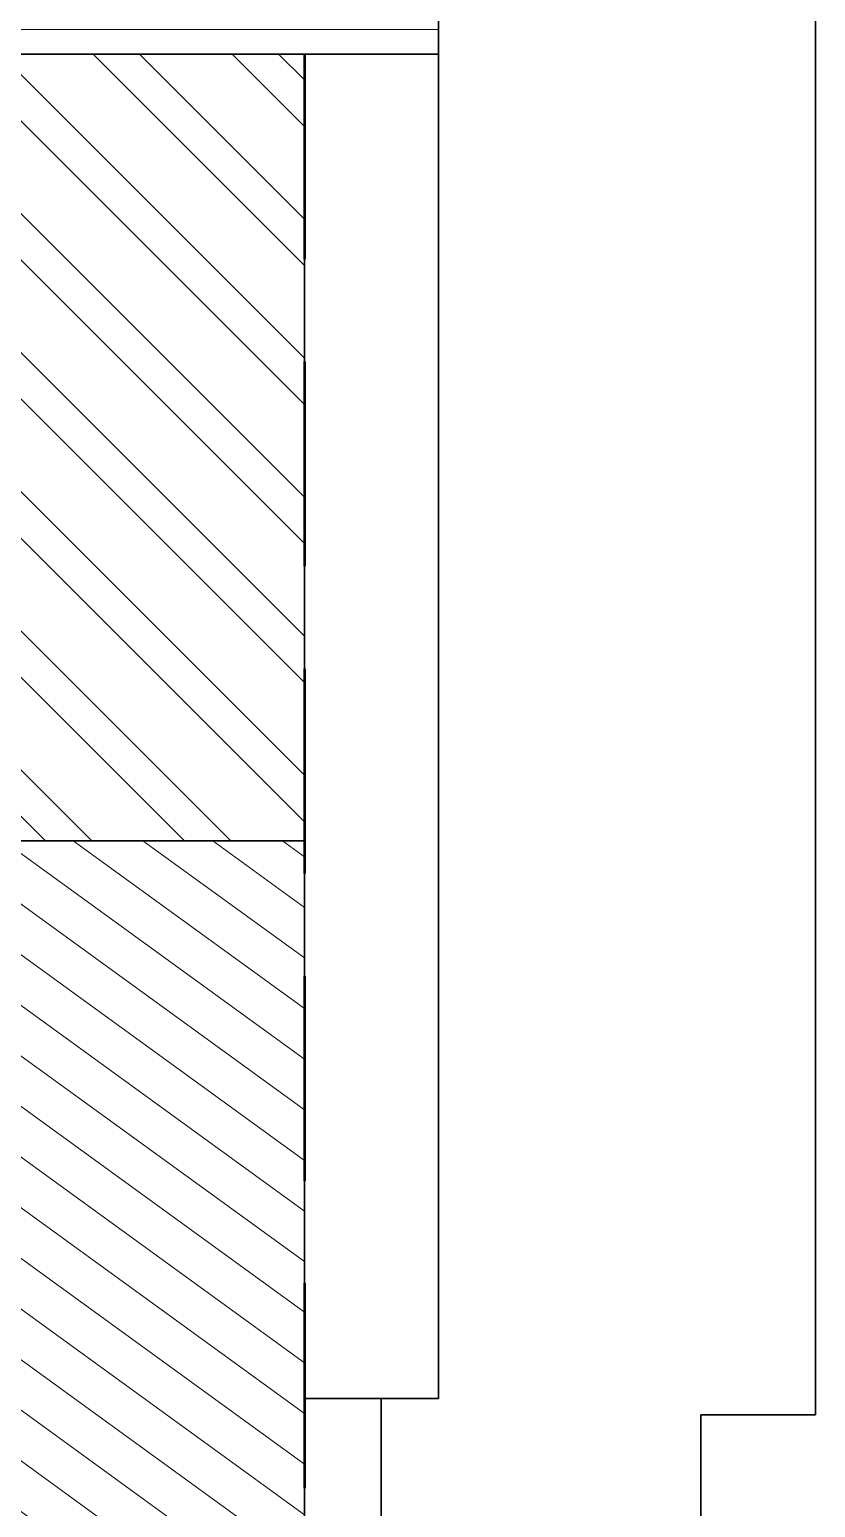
# Model space of a CAD drawing. Header units: inches. Extents: x -190799 to -189704, y -49100 to -46985.
# Drawn here: x -189985.5 to -189961.52, y -47392.7 to -47347.62 of the extents above; entities that cross this region are included whole.
import ezdxf

# ---------------------------------------------------------------- set-up
doc = ezdxf.new("R2010")
doc.units = ezdxf.units.IN
doc.header["$LTSCALE"] = 25
doc.header["$MEASUREMENT"] = 0
doc.linetypes.add('DASHED2', pattern=[0.375, 0.25, -0.125])
for name, color, linetype, lineweight in [('COLUMN', 1, 'Continuous', 30), ('COLUMNHATCH', 8, 'Continuous', 0), ('PLASTER LINE', 1, 'Continuous', 5), ('PP-BEAM', 104, 'DASHED2', 50), ('PP-WALL', 7, 'Continuous', 30), ('sechatch', 8, 'Continuous', 0)]:
    doc.layers.add(name, color=color, linetype=linetype, lineweight=lineweight)

msp = doc.modelspace()

# ---------------------------------------------------------------- hatches: boundary and pattern name
at = {"layer": 'COLUMNHATCH', "ltscale": 5}
h = msp.add_hatch(dxfattribs=at)
h.set_pattern_fill('ANSI31', color=256, scale=10, angle=99.05005462872136, style=0)
h.set_pattern_definition([(144.0500546287213, (141.962397418858, -2979.542852115272), (-0.7338478202626239, -1.011912731758918), [])])
h.paths.add_polyline_path([(-189977.110429467, -47396.36745093992), (-189977.110429467, -47372.36745093991), (-189989.110429467, -47372.36745093991), (-189989.110429467, -47396.36745093992)])
at = {"layer": 'sechatch', "ltscale": 30}
h = msp.add_hatch(dxfattribs=at)
h.set_pattern_fill('ANSI32,_O', color=256, scale=8, angle=270)
h.set_pattern_definition([(315, (-190005.5472014655, -48317.74396592096), (2.121320343559643, 2.121320343559641), []), (315, (-190005.5472014655, -48319.15817948098), (2.121320343559643, 2.121320343559641), [])])
h.paths.add_polyline_path([(-189977.1104294671, -47348.36745093932), (-189986.1104294671, -47348.36745093932), (-189986.1104294671, -47372.36745093933), (-189977.1104294671, -47372.36745093933)])

# ---------------------------------------------------------------- linework, layer by layer
at = {"layer": 'COLUMN'}
msp.add_lwpolyline([(-189977.110429467, -47396.36745093932), (-189977.110429467, -47372.36745093933), (-189989.110429467, -47372.36745093933), (-189989.110429467, -47396.36745093932)], close=True, dxfattribs=at)
at = {"layer": 'PLASTER LINE', "ltscale": 30}
msp.add_line((-189973.0167182385, -47347.61745093932), (-189986.8604294671, -47347.61745093932), dxfattribs=at)
at = {"layer": 'PP-BEAM'}
msp.add_line((-189977.1104294671, -47348.36745093913), (-189977.1104294671, -47634.86745093913), dxfattribs=at)
at = {"layer": 'PP-WALL', "color": 5, "ltscale": 10}
for p, q in [((-189973.0167182384, -47389.37704302678), (-189973.0167182385, -47323.62704302678)), ((-189961.5167182385, -47389.87704302678), (-189961.5167182385, -47323.62704302678)), ((-189974.7667182385, -47458.37704302678), (-189974.7667182384, -47389.37704302678)), ((-189974.7667182384, -47389.37704302678), (-189973.0167182384, -47389.37704302678))]:
    msp.add_line(p, q, dxfattribs=at)
at = {"layer": 'PP-WALL', "ltscale": 10}
for p, q in [((-189973.0167182384, -47389.37704302678), (-189973.0167182385, -47323.62704302678)), ((-189961.5167182385, -47389.87704302678), (-189961.5167182385, -47323.62704302678)), ((-189986.1104294671, -47348.36745093932), (-189977.1104294671, -47348.36745093932)), ((-189977.1104294671, -47372.36745093933), (-189977.1104294671, -47348.36745093932)), ((-189977.1104294671, -47348.36745093932), (-189973.0167182385, -47348.36745093932)), ((-189977.1104294671, -47389.37704302678), (-189973.0167182384, -47389.37704302678)), ((-189965.0167182384, -47389.87704302678), (-189965.0167182385, -47648.37704302678)), ((-189965.0167182384, -47389.87704302678), (-189965.0167182385, -47648.37704302678)), ((-189961.5167182385, -47389.87704302678), (-189965.0167182384, -47389.87704302678))]:
    msp.add_line(p, q, dxfattribs=at)

doc.saveas('drawing.dxf')
